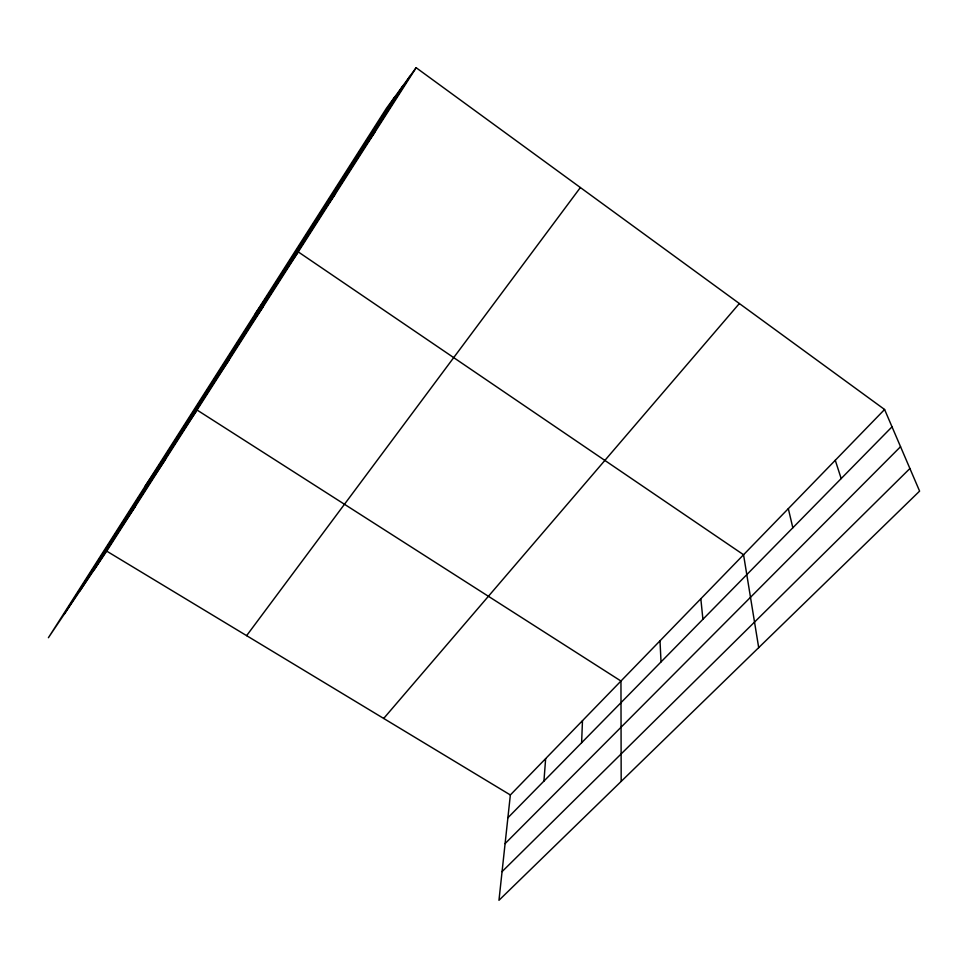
<?xml version="1.0" encoding="UTF-8"?>
<svg xmlns="http://www.w3.org/2000/svg" width="968" height="968" viewBox="0 0 968 968"><rect width="100%" height="100%" fill="white"/><g stroke="black" fill="none" stroke-linecap="round" stroke-linejoin="round"><path stroke-width="1.45" d="M581.611 742.746L582.482 720.676M543.943 781.091L545.649 758.622M884.583 409.488L510.354 794.97L498.968 900.288L919.6 491.115L884.583 409.488L416.143 67.712L386.438 108.295L48.4 637.718L106.722 551.143L416.143 67.712M64.36 614.027L394.738 96.945M79.908 590.952L402.7 86.079M94.174 569.765L409.9 76.242M123.311 524.232L135.435 506.276M153.864 476.474L165.516 459.292M145.067 486.311L197.048 410.021L620.96 681.036L621.178 781.394M218.635 375.221L229.15 359.866M252.999 321.509L262.848 307.219M255.334 313.62L298.253 251.898L743.557 554.749L758.694 647.64M327.244 205.446L335.509 193.697M367.429 142.623L374.749 132.386M246.622 635.649L580.376 187.538M383.691 718.45L739.346 303.529M507.885 817.779L892.024 426.827M505.09 843.612L900.543 446.696M502.065 871.636L909.908 468.512M106.722 551.143L510.354 794.97M835.275 460.272L841.18 478.567M788.315 508.636L792.828 527.778M700.832 598.769L702.913 619.29M660.007 640.816L661.023 661.918"/></g></svg>
